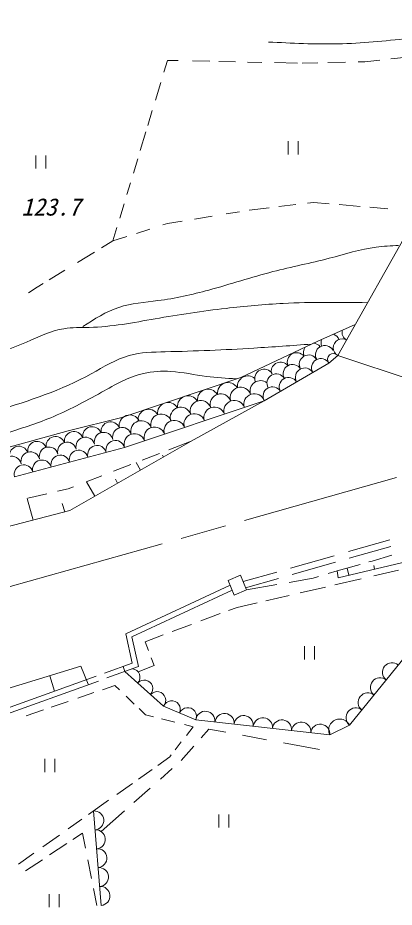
# Model space of a CAD drawing. Units: millimetres, scale not verified. Extents: x 40000 to 680000, y 20000 to 380000.
# Drawn here: x 129630 to 158229, y 246002 to 313574 of the extents above; entities that cross this region are included whole.
import ezdxf
from ezdxf.enums import TextEntityAlignment as Align

# ---------------------------------------------------------------- set-up
doc = ezdxf.new("R2010")
doc.units = ezdxf.units.MM
doc.header["$LTSCALE"] = 1000
doc.linetypes.add('CHAIN', pattern=[18.5, 12, -1.5, 3.5, -1.5])
for name, color, linetype, lineweight in [('M-BGD', 7, 'Continuous', 13), ('M-BMK', 2, 'CHAIN', 13), ('M-STR-HTXT', 7, 'Continuous', 13)]:
    doc.layers.add(name, color=color, linetype=linetype, lineweight=lineweight)
doc.styles.add('ＭＳ ゴシック', font='')
doc.styles.get('ＭＳ ゴシック').set_extended_font_data('MS Gothic')

msp = doc.modelspace()

# ---------------------------------------------------------------- linework, layer by layer
at = {"layer": 'M-BGD'}
for p, q in [((140729, 309438), (141002, 310340)), ((141002, 310340), (141805, 310323)), ((142894, 310300), (144216, 310271)), ((144907, 310256), (146161, 310229)), ((147085, 310210), (148174, 310186)), ((149131, 310166), (150890, 310128)), ((151241, 310135), (152428, 310160)), ((153189, 310176), (154538, 310204)), ((155498, 310224), (155993, 310234)), ((155993, 310234), (157147, 310360)), ((157976, 310450), (159208, 310584)), ((140089, 307320), (140497, 308669)), ((139506, 305393), (139851, 306533)), ((138928, 303481), (139364, 304921)), ((150183, 303200), (150183, 304200)), ((150933, 304200), (150933, 303200)), ((130999, 302120), (130999, 303120)), ((131749, 303120), (131749, 302120)), ((138412, 301775), (138742, 302864)), ((137920, 300144), (138190, 301040)), ((153943, 287913), (160841, 300162)), ((137373, 298338), (137705, 299436)), ((150752, 299383), (149468, 299226)), ((152108, 299549), (151641, 299492)), ((153290, 299448), (152108, 299549)), ((155630, 299249), (154058, 299383)), ((146463, 298829), (145472, 298669)), ((148737, 299136), (147208, 298949)), ((157749, 299068), (156381, 299185)), ((142109, 298127), (141007, 297949)), ((144401, 298496), (143067, 298281)), ((136856, 296625), (137159, 297630)), ((139657, 297519), (138641, 297195)), ((141007, 297949), (140660, 297838)), ((137906, 296960), (136856, 296625)), ((135997, 296101), (136856, 296625)), ((134177, 294988), (135451, 295767)), ((132027, 293674), (133196, 294389)), ((131114, 293117), (131558, 293388)), ((130433, 292690), (131114, 293117)), ((152427, 289013), (155273, 290275)), ((146564, 286254), (152427, 289013)), ((153272, 287333), (153943, 287913)), ((159930, 285928), (153943, 287913)), ((148360, 284466), (153272, 287333)), ((137528, 283219), (146564, 286254)), ((137744, 280927), (148360, 284466)), ((148360, 284466), (142809, 281409)), ((133458, 282184), (137528, 283219)), ((118972, 278252), (133458, 282184)), ((133585, 276148), (142809, 281409)), ((142809, 281409), (141111, 280753)), ((129385, 278700), (137744, 280927)), ((140403, 280478), (139088, 279970)), ((138953, 279210), (138623, 279790)), ((140691, 280201), (140613, 280338)), ((138213, 279631), (136901, 279124)), ((136006, 278778), (134822, 278320)), ((137216, 278219), (137043, 278522)), ((133448, 277788), (132658, 277603)), ((133856, 277946), (133448, 277788)), ((134850, 278330), (135479, 277228)), ((130787, 275413), (130345, 277064)), ((131825, 277409), (130406, 277078)), ((133205, 276048), (133012, 276680)), ((91134, 264989), (133585, 276148)), ((153976, 271024), (165524, 273778)), ((154765, 273019), (157905, 273914)), ((154806, 272511), (157973, 273413)), ((150342, 271759), (153657, 272703)), ((158049, 272750), (156561, 272304)), ((150468, 271275), (153763, 272214)), ((155635, 272043), (153904, 271555)), ((154660, 271769), (154792, 271218)), ((156561, 272304), (156312, 272234)), ((156671, 271959), (156737, 271682)), ((145605, 270820), (146541, 271218)), ((146541, 271218), (147010, 270113)), ((146746, 270735), (149304, 271464)), ((146943, 270271), (149445, 270984)), ((150240, 270679), (152068, 271000)), ((152068, 271000), (152478, 271124)), ((153224, 271350), (153904, 271555)), ((153904, 271555), (153976, 271024)), ((154841, 259838), (164081, 271276)), ((156672, 271168), (158546, 271598)), ((137836, 266780), (145756, 270465)), ((146074, 269716), (145605, 270820)), ((147010, 270113), (149314, 270517)), ((151074, 269883), (153005, 270326)), ((153719, 270490), (155714, 270948)), ((138296, 266553), (145912, 270097)), ((147010, 270113), (146074, 269716)), ((148486, 269289), (150256, 269695)), ((146288, 268784), (147820, 269136)), ((143538, 267757), (145015, 268309)), ((145630, 268539), (146288, 268784)), ((141367, 266947), (142827, 267492)), ((138333, 264543), (137836, 266780)), ((138800, 264286), (138296, 266553)), ((139297, 266174), (140666, 266685)), ((139551, 265512), (139297, 266174)), ((151416, 264822), (151416, 265822)), ((152166, 265822), (152166, 264822)), ((139987, 264374), (139770, 264941)), ((122403, 260631), (134430, 264314)), ((134430, 264314), (134985, 262939)), ((136226, 263783), (138333, 264543)), ((136387, 263416), (138800, 264286)), ((137762, 263912), (137624, 264287)), ((138770, 263880), (139987, 264374)), ((125764, 260012), (135591, 263555)), ((132431, 262416), (132071, 263592)), ((137762, 263912), (140705, 261287)), ((125842, 259615), (135752, 263187)), ((134180, 261887), (135414, 262308)), ((136056, 262528), (137008, 262853)), ((137008, 262853), (137370, 262506)), ((132168, 261199), (133464, 261642)), ((137858, 262038), (138484, 261438)), ((130264, 260548), (131588, 261001)), ((138848, 261089), (139346, 260611)), ((140705, 261287), (143153, 260238)), ((139346, 260611), (139950, 260460)), ((140554, 260309), (141560, 260058)), ((143153, 260238), (153342, 259089)), ((142309, 259871), (142949, 259711)), ((142949, 259711), (142440, 259052)), ((143570, 258874), (144152, 259538)), ((144152, 259538), (145443, 259300)), ((153342, 259089), (154841, 259838)), ((146713, 259066), (148536, 258729)), ((142055, 258554), (141589, 257951)), ((142054, 257141), (143013, 258237)), ((149828, 258491), (152543, 257990)), ((141292, 257567), (141186, 257430)), ((131684, 256267), (131684, 257267)), ((132434, 257267), (132434, 256267)), ((141186, 257430), (140270, 256780)), ((142051, 257138), (142054, 257141)), ((139841, 256476), (138805, 255742)), ((140465, 255731), (141371, 256535)), ((138335, 255408), (137161, 254575)), ((138458, 253950), (139696, 255049)), ((136527, 254125), (135006, 253047)), ((135382, 253313), (135973, 246142)), ((135976, 251749), (137741, 253314)), ((144915, 252047), (144915, 253047)), ((145665, 253047), (145665, 252047)), ((134502, 252690), (133461, 251951)), ((132807, 251487), (131544, 250591)), ((134536, 251623), (133814, 251144)), ((134764, 250498), (134536, 251623)), ((133364, 250845), (132049, 249971)), ((130860, 250107), (129681, 249270)), ((131507, 249610), (130226, 248759)), ((135235, 248175), (134945, 249605)), ((135647, 246142), (135387, 247426)), ((132026, 246002), (132026, 247002)), ((132776, 247002), (132776, 246002))]:
    msp.add_line(p, q, dxfattribs=at)
for centre, radius, start, end in [((153379, 288857), 711, 23.14149, 71.37429), ((154941, 289685), 678, 167.21946, 240.61177), ((152046, 288136), 711, 145.13784, 201.94786), ((152046, 288136), 711, 38.6305, 88.80955), ((152956, 287963), 711, 30.27856, 210.27856), ((153379, 288857), 711, 158.70152, 198.73811), ((154275, 288504), 678, 60.61177, 240.61177), ((150818, 287419), 711, 38.6305, 201.94786), ((151728, 287246), 711, 30.27856, 210.27856), ((153607, 287623), 443, 40.81508, 220.81508), ((149590, 286702), 711, 38.6305, 184.90668), ((150500, 286529), 711, 30.27856, 210.27856), ((152658, 286975), 711, 30.27856, 210.27856), ((148347, 286173), 711, 30.27856, 201.765), ((149272, 285812), 711, 30.27856, 210.27856), ((151430, 286258), 711, 30.27856, 210.27856), ((145597, 285068), 799, 29.40416, 187.46005), ((147114, 285573), 799, 49.20176, 187.46005), ((148078, 285213), 799, 52.76887, 198.43495), ((150202, 285541), 711, 30.27856, 210.27856), ((144080, 284562), 799, 29.40416, 187.46005), ((146562, 284707), 799, 18.43495, 198.43495), ((148974, 284824), 711, 30.27856, 210.27856), ((142564, 284057), 799, 29.40416, 187.46005), ((143529, 283696), 799, 18.43495, 198.43495), ((145045, 284202), 799, 18.43495, 198.43495), ((146085, 283708), 799, 18.43495, 198.43495), ((147602, 284213), 799, 18.43495, 198.43495), ((139564, 283034), 799, 29.40416, 187.46005), ((141047, 283551), 799, 29.40416, 189.0369), ((142012, 283191), 799, 18.43495, 198.43495), ((144569, 283202), 799, 18.43495, 198.43495), ((138135, 282599), 799, 26.19664, 192.76281), ((140529, 282674), 799, 18.43495, 198.43495), ((143052, 282696), 799, 18.43495, 198.43495), ((135287, 281789), 721, 21.21073, 188.61111), ((136681, 282160), 721, 21.21073, 188.61111), ((137557, 281730), 721, 14.9184, 194.9184), ((139012, 282168), 799, 18.43495, 198.43495), ((140019, 281685), 799, 18.43495, 198.43495), ((141535, 282191), 799, 18.43495, 198.43495), ((133894, 281418), 721, 21.21073, 188.61111), ((136164, 281359), 721, 14.9184, 194.9184), ((138502, 281180), 799, 18.43495, 198.43495), ((131108, 280676), 721, 21.21073, 188.61111), ((132501, 281047), 721, 21.21073, 188.61111), ((133378, 280616), 721, 14.9184, 194.9184), ((134771, 280987), 721, 14.9184, 194.9184), ((137047, 280741), 721, 14.9184, 194.9184), ((129715, 280304), 721, 21.21073, 183.52942), ((130592, 279874), 721, 14.9184, 194.9184), ((131985, 280245), 721, 14.9184, 194.9184), ((134261, 279999), 721, 14.9184, 194.9184), ((135654, 280370), 721, 14.9184, 194.9184), ((129141, 279496), 778, 14.30882, 194.30882), ((131475, 279257), 721, 14.9184, 194.9184), ((132868, 279628), 721, 14.9184, 194.9184), ((130081, 278886), 721, 14.9184, 194.9184), ((158075, 263841), 735, 51.06663, 231.06663), ((138253, 263474), 657, 318.26712, 81.37521), ((139234, 262599), 657, 318.26712, 138.26712), ((157151, 262698), 735, 51.06663, 231.06663), ((140215, 261724), 657, 318.26712, 138.26712), ((156227, 261554), 735, 51.06663, 231.06663), ((141317, 261024), 666, 336.80141, 156.80141), ((142541, 260500), 666, 336.80141, 156.80141), ((143881, 260156), 732, 353.56735, 173.56735), ((155303, 260410), 735, 51.06663, 231.06663), ((145336, 259991), 732, 353.56735, 173.56735), ((146792, 259827), 732, 353.56735, 173.56735), ((148247, 259663), 732, 353.56735, 173.56735), ((149703, 259499), 732, 353.56735, 173.56735), ((154091, 259463), 838, 26.56505, 206.56505), ((151159, 259335), 732, 353.56735, 173.56735), ((152614, 259171), 732, 353.56735, 173.56735), ((135441, 252596), 720, 274.71328, 94.71328), ((135559, 251162), 720, 274.71328, 94.71328), ((135677, 249728), 720, 274.71328, 94.71328), ((135796, 248294), 720, 274.71328, 94.71328), ((135914, 246859), 720, 274.71328, 94.71328)]:
    msp.add_arc(centre, radius, start, end, dxfattribs=at)
for points, knots in [([(148668, 311734), (150440, 311644), (152212, 311555), (153978, 311596), (155749, 311638), (157514, 311812), (159288, 312008), (161174, 312217), (163071, 312452), (164827, 313199), (166155, 313763), (167403, 314621), (168260, 315762), (168816, 316503), (169208, 317363), (169770, 318097), (170223, 318687), (170787, 319196), (171235, 319790), (171527, 320178), (171770, 320602), (172013, 321026)], [0, 0, 0, 0, 1, 1, 1, 2, 2, 2, 3, 3, 3, 4, 4, 4, 5, 5, 5, 6, 6, 6, 7, 7, 7, 7]), ([(134564, 290112), (135452, 290684), (136339, 291257), (137313, 291574), (138255, 291881), (139278, 291949), (140281, 292083), (141594, 292258), (142873, 292545), (144140, 292888), (145770, 293331), (147379, 293867), (149016, 294287), (150435, 294653), (151875, 294931), (153298, 295305), (154481, 295616), (155653, 295994), (156859, 296153), (157420, 296227), (157988, 296253), (158555, 296280)], [0, 0, 0, 0, 1, 1, 1, 2, 2, 2, 3, 3, 3, 4, 4, 4, 5, 5, 5, 6, 6, 6, 7, 7, 7, 7]), ([(88172, 276045), (89556, 276160), (90939, 276275), (92310, 276471), (94402, 276770), (96465, 277257), (98537, 277688), (100000, 277993), (101467, 278270), (102938, 278531), (104629, 278831), (106325, 279110), (107995, 279514), (109252, 279819), (110495, 280194), (111693, 280685), (112818, 281145), (113904, 281706), (114924, 282370), (115982, 283058), (116969, 283857), (118061, 284477), (118920, 284966), (119845, 285344), (120776, 285694), (121907, 286120), (123048, 286504), (124194, 286865), (126233, 287506), (128289, 288071), (130281, 288925), (131222, 289328), (132149, 289796), (133137, 289955), (133762, 290055), (134412, 290032), (135056, 290049), (136750, 290093), (138406, 290415), (140066, 290704), (141854, 291015), (143648, 291287), (145450, 291500), (146897, 291671), (148350, 291803), (149804, 291875), (151935, 291980), (154070, 291955), (156205, 291930)], [0, 0, 0, 0, 1, 1, 1, 2, 2, 2, 3, 3, 3, 4, 4, 4, 5, 5, 5, 6, 6, 6, 7, 7, 7, 8, 8, 8, 9, 9, 9, 10, 10, 10, 11, 11, 11, 12, 12, 12, 13, 13, 13, 14, 14, 14, 15, 15, 15, 16, 16, 16, 16]), ([(151936, 288782), (150476, 288674), (149016, 288567), (147562, 288478), (145328, 288343), (143107, 288252), (140834, 288200), (139907, 288179), (138971, 288164), (138102, 287922), (137089, 287640), (136167, 287048), (135218, 286531), (132943, 285288), (130516, 284469), (128064, 283731), (125987, 283105), (123892, 282537), (121793, 281986), (120650, 281685), (119507, 281390), (118358, 281113), (116463, 280656), (114554, 280248), (112687, 279695), (111006, 279198), (109359, 278582), (107670, 278114), (106153, 277694), (104602, 277392), (103089, 276969), (101436, 276507), (99829, 275900), (98127, 275551), (96355, 275188), (94481, 275103), (92946, 274133), (92478, 273838), (92042, 273460), (91528, 273315), (91169, 273214), (90771, 273227), (90383, 273261), (89865, 273305), (89364, 273386), (88863, 273466)], [0, 0, 0, 0, 1, 1, 1, 2, 2, 2, 3, 3, 3, 4, 4, 4, 5, 5, 5, 6, 6, 6, 7, 7, 7, 8, 8, 8, 9, 9, 9, 10, 10, 10, 11, 11, 11, 12, 12, 12, 13, 13, 13, 14, 14, 14, 15, 15, 15, 15]), ([(118313, 281089), (118774, 280803), (119236, 280516), (119744, 280368), (120131, 280255), (120545, 280222), (120954, 280224), (121429, 280226), (121898, 280276), (122365, 280339), (123061, 280433), (123755, 280556), (124439, 280714), (125875, 281043), (127270, 281522), (128673, 281981), (129836, 282361), (131004, 282729), (132129, 283191), (133455, 283735), (134720, 284409), (135989, 285120), (137019, 285698), (138052, 286300), (139186, 286560), (139858, 286715), (140565, 286749), (141259, 286704), (142173, 286645), (143065, 286448), (143967, 286330), (144719, 286232), (145478, 286188), (146237, 286144)], [0, 0, 0, 0, 1, 1, 1, 2, 2, 2, 3, 3, 3, 4, 4, 4, 5, 5, 5, 6, 6, 6, 7, 7, 7, 8, 8, 8, 9, 9, 9, 10, 10, 10, 11, 11, 11, 11])]:
    msp.add_open_spline(points, degree=3, knots=knots, dxfattribs=at)
at = {"layer": 'M-BMK'}
msp.add_line((93435, 260296), (187711, 286929), dxfattribs=at)

# ---------------------------------------------------------------- texts
at = {"layer": 'M-STR-HTXT', "style": 'ＭＳ ゴシック', "oblique": 15}
msp.add_text('123.7', height=1320, dxfattribs=at).set_placement((129903, 298148), align=Align.BOTTOM_LEFT)

doc.saveas('drawing.dxf')
